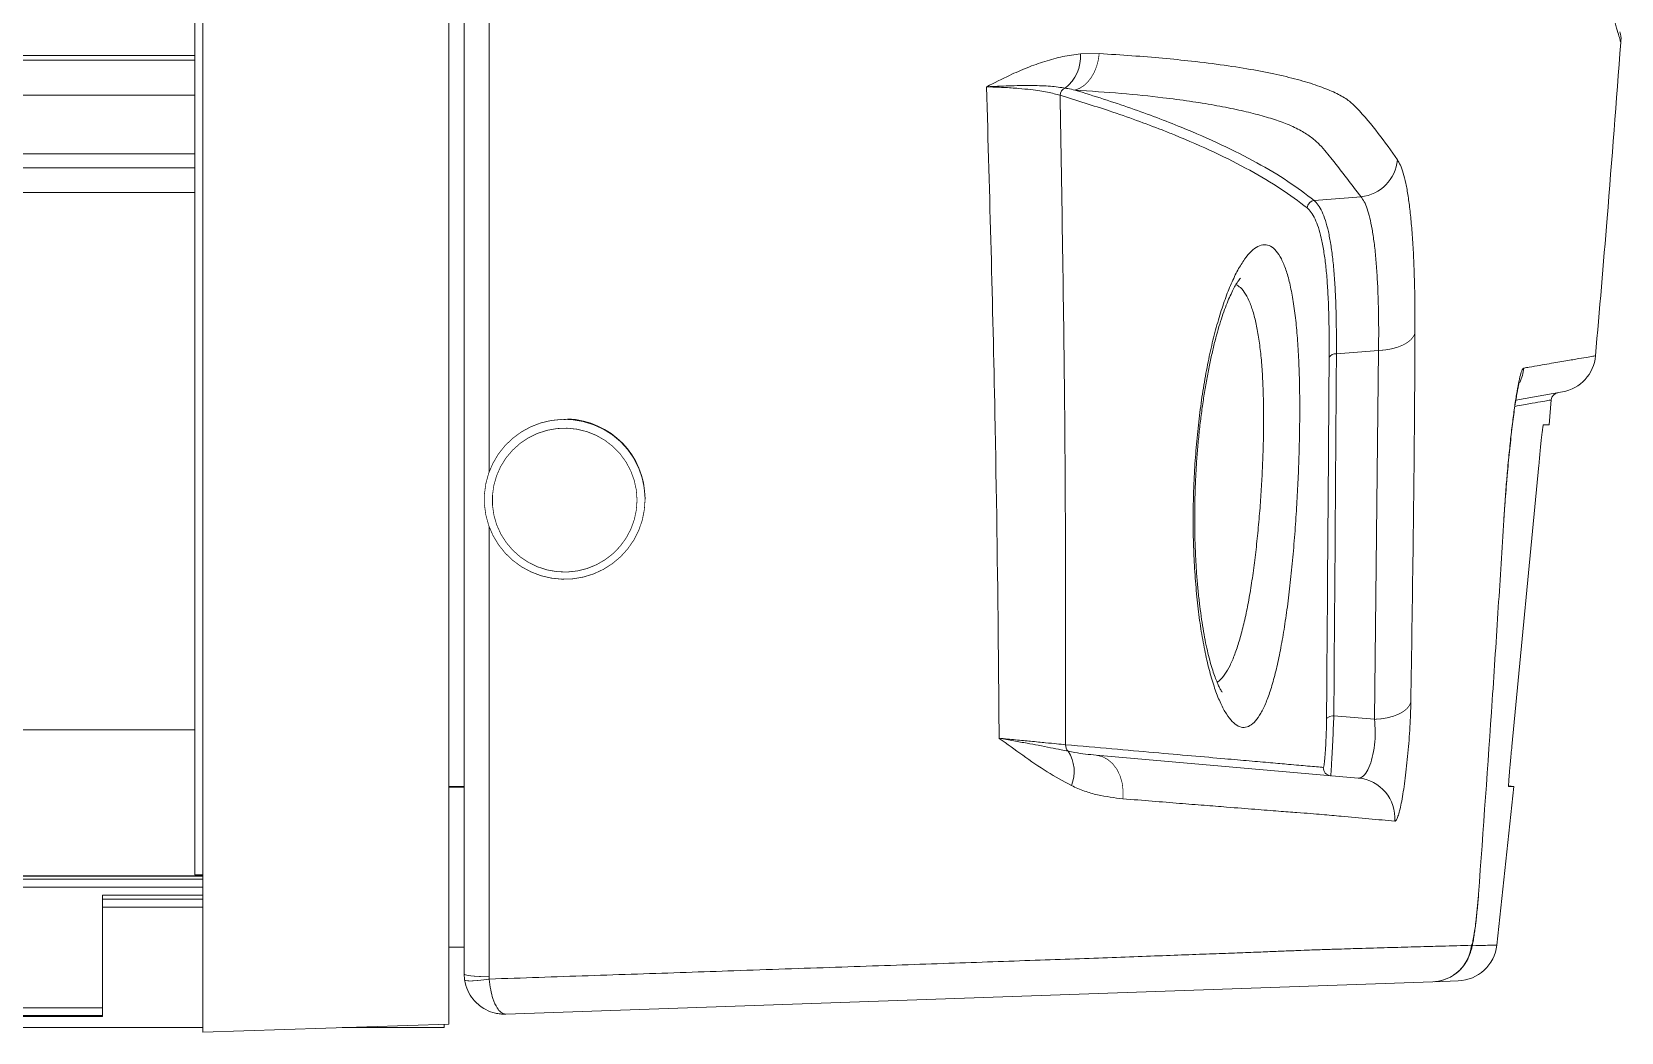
# Model space of a CAD drawing. Header units: millimetres. Extents: x -16985 to -606, y 2122 to 9380.
# Drawn here: x -7496.1 to -7100.7, y 4757 to 5006 of the extents above; entities that cross this region are included whole.
import ezdxf

# ---------------------------------------------------------------- set-up
doc = ezdxf.new("R2010")
doc.units = ezdxf.units.MM
doc.linetypes.add('K5LT32768', pattern=[0])
doc.linetypes.add('K5LT_THIN', pattern=[0])

msp = doc.modelspace()

# ---------------------------------------------------------------- linework, layer by layer
at = {"color": 7, "linetype": 'K5LT_THIN', "lineweight": 18}
for p, q in [((-7392.35, 4759.07), (-7392.35, 5802.15)), ((-7453.55, 4757.04), (-7453.55, 5798.19)), ((-7388.55, 4771.54), (-7388.55, 5456.25)), ((-7455.55, 5259.19), (-7455.55, 4796.19)), ((-7455.55, 5000.16), (-8019.55, 5000.16)), ((-7235.24, 5000.53), (-7230.57, 5000.6)), ((-7455.55, 4975.66), (-8019.55, 4975.66)), ((-8019.55, 4972.15), (-7455.55, 4972.15)), ((-7455.55, 4966), (-8269.55, 4966)), ((-7177.07, 4964.04), (-7165.44, 4964.97)), ((-7161.06, 4926.71), (-7171.56, 4925.86)), ((-7162.1, 4834.92), (-7161.06, 4926.71)), ((-7115.32, 4916.41), (-7126.92, 4914.37)), ((-7118.66, 4908.19), (-7118.1, 4914.42)), ((-7120.1, 4908.19), (-7118.66, 4908.19)), ((-7127.9, 4828.19), (-7121.2, 4898.19)), ((-7383.55, 4889.69), (-7383.55, 4889.68)), ((-7343.55, 4889.68), (-7343.55, 4889.78)), ((-7129.88, 4884.73), (-7129.92, 4884.52)), ((-7455.55, 4832.27), (-8223.63, 4832.27)), ((-7172.2, 4835.8), (-7162.1, 4834.92)), ((-7231.36, 4826), (-7166.11, 4820.29)), ((-7388.55, 4818.19), (-7392.35, 4818.19)), ((-7392.35, 4818.04), (-7388.55, 4818.04)), ((-7131.65, 4778.72), (-7127.4, 4818.19)), ((-7128.74, 4818.33), (-7127.4, 4818.19)), ((-7127.4, 4818.19), (-7128.72, 4818.19)), ((-7453.55, 4795.99), (-8273.55, 4795.99)), ((-7453.55, 4795.89), (-8273.55, 4795.89)), ((-7453.55, 4795.17), (-8273.55, 4795.17)), ((-7453.55, 4793.11), (-8273.55, 4793.11)), ((-7453.55, 4796.19), (-7455.55, 4796.19)), ((-7478.55, 4791.19), (-7453.55, 4791.19)), ((-7478.55, 4791.19), (-7478.55, 4763.08)), ((-7478.55, 4790.19), (-7453.55, 4790.19)), ((-7453.55, 4788.19), (-7478.55, 4788.19)), ((-7388.55, 4778.19), (-7392.35, 4778.19)), ((-7388.44, 4770.05), (-7388.55, 4771.54)), ((-7382.35, 4770.86), (-7382.3, 4770.27)), ((-7147.56, 4769.6), (-7378.21, 4761.55)), ((-7141.24, 4769.82), (-7147.21, 4769.61)), ((-7478.55, 4763.08), (-8248.55, 4763.08)), ((-7478.55, 4761.22), (-8248.55, 4761.22)), ((-8248.55, 4760.99), (-7478.55, 4760.99)), ((-7478.55, 4763.08), (-7478.55, 4761.22)), ((-7478.55, 4761.22), (-7478.55, 4760.99)), ((-7453.55, 4758.19), (-8275.05, 4758.19)), ((-7453.55, 4757.04), (-7392.35, 4759.07)), ((-7415.05, 4758.19), (-7418.89, 4758.19)), ((-7415.05, 4758.19), (-7415.05, 4758.31)), ((-7413.55, 4758.19), (-7415.05, 4758.19)), ((-7413.55, 4758.19), (-7413.55, 4758.36)), ((-7413.55, 4758.19), (-7393.55, 4758.19)), ((-7393.55, 4758.19), (-7393.55, 4759.03))]:
    msp.add_line(p, q, dxfattribs=at)
at = {"color": 8, "linetype": 'K5LT32768', "lineweight": 15, "true_color": 0x808080}
for p, q in [((-7455.55, 4999), (-8019.55, 4999)), ((-7455.55, 4990.23), (-8019.55, 4990.23)), ((-7129.22, 4893.9), (-7129.24, 4893.93)), ((-7382.35, 4882.88), (-7382.35, 4770.86)), ((-7136.18, 4791.57), (-7136.21, 4791.39)), ((-7136.88, 4784.31), (-7136.87, 4784.57)), ((-7137.88, 4778.1), (-7137.66, 4779.5))]:
    msp.add_line(p, q, dxfattribs=at)
at = {"color": 7, "linetype": 'K5LT_THIN', "const_width": 0.18}
for points in [[(-7230.57, 5000.6), (-7230.8, 4998.97), (-7231.22, 4997.41), (-7231.81, 4995.95), (-7232.55, 4994.65), (-7233.43, 4993.52), (-7234.42, 4992.61), (-7235.49, 4991.94), (-7236.62, 4991.53)], [(-7152.01, 4931.05), (-7152.37, 4930.22), (-7153, 4929.43), (-7153.89, 4928.71), (-7155, 4928.07), (-7156.32, 4927.54), (-7157.8, 4927.13), (-7159.39, 4926.85), (-7161.06, 4926.71)], [(-7174.02, 4834.87), (-7173.96, 4835.05), (-7173.85, 4835.22), (-7173.68, 4835.37), (-7173.45, 4835.51), (-7173.18, 4835.62), (-7172.88, 4835.71), (-7172.55, 4835.77), (-7172.2, 4835.8)], [(-7153.05, 4839.19), (-7153.4, 4838.36), (-7154.02, 4837.57), (-7154.91, 4836.85), (-7156.02, 4836.23), (-7157.34, 4835.71), (-7158.82, 4835.31), (-7160.42, 4835.04), (-7162.1, 4834.92)], [(-7224.68, 4815.14), (-7224.62, 4817.12), (-7224.86, 4819.07), (-7225.4, 4820.89), (-7226.2, 4822.52), (-7227.25, 4823.89), (-7228.49, 4824.96), (-7229.88, 4825.67), (-7231.36, 4826)], [(-7388.55, 4771.54), (-7388.43, 4771.41), (-7388.08, 4771.28), (-7387.5, 4771.16), (-7386.72, 4771.05), (-7385.78, 4770.97), (-7384.71, 4770.91), (-7383.55, 4770.87), (-7382.35, 4770.86)], [(-7382.3, 4770.27), (-7383.48, 4770.1), (-7384.61, 4769.97), (-7385.66, 4769.87), (-7386.59, 4769.82), (-7387.36, 4769.82), (-7387.94, 4769.85), (-7388.31, 4769.93), (-7388.44, 4770.05)]]:
    msp.add_lwpolyline(points, dxfattribs=at)
for points in [[(-7343.55, 4889.72), (-7343.74, 4892.37), (-7344.28, 4894.98), (-7345.16, 4897.49), (-7346.37, 4899.86), (-7347.89, 4902.04), (-7349.68, 4904.01), (-7351.73, 4905.72), (-7353.98, 4907.15), (-7356.41, 4908.26), (-7358.96, 4909.04), (-7361.6, 4909.48), (-7364.27, 4909.56), (-7366.92, 4909.29), (-7369.52, 4908.67), (-7372.01, 4907.71), (-7374.35, 4906.43), (-7376.5, 4904.84), (-7378.42, 4902.99), (-7380.07, 4900.9), (-7381.42, 4898.61), (-7382.46, 4896.16), (-7383.16, 4893.6), (-7383.51, 4890.96), (-7383.51, 4888.3), (-7383.14, 4885.67), (-7382.43, 4883.11), (-7381.38, 4880.66), (-7380.02, 4878.38), (-7378.36, 4876.3), (-7376.43, 4874.45), (-7374.28, 4872.88), (-7371.93, 4871.61), (-7369.44, 4870.66), (-7366.84, 4870.05), (-7364.18, 4869.79), (-7361.51, 4869.88), (-7358.87, 4870.33), (-7356.32, 4871.12), (-7353.9, 4872.25), (-7351.66, 4873.68), (-7349.62, 4875.4), (-7347.83, 4877.38), (-7346.32, 4879.57), (-7345.12, 4881.95), (-7344.25, 4884.46), (-7343.73, 4887.07)], [(-7345.55, 4889.52), (-7345.73, 4892.01), (-7346.26, 4894.45), (-7347.13, 4896.8), (-7348.31, 4899), (-7349.79, 4901.02), (-7351.54, 4902.81), (-7353.52, 4904.35), (-7355.7, 4905.59), (-7358.03, 4906.52), (-7360.47, 4907.12), (-7362.97, 4907.38), (-7365.48, 4907.28), (-7367.95, 4906.84), (-7370.33, 4906.07), (-7372.59, 4904.97), (-7374.67, 4903.56), (-7376.53, 4901.89), (-7378.14, 4899.97), (-7379.47, 4897.85), (-7380.48, 4895.56), (-7381.17, 4893.16), (-7381.51, 4890.69), (-7381.51, 4888.19), (-7381.15, 4885.71), (-7380.46, 4883.31), (-7379.43, 4881.03), (-7378.09, 4878.92), (-7376.47, 4877.01), (-7374.6, 4875.34), (-7372.52, 4873.95), (-7370.26, 4872.86), (-7367.87, 4872.09), (-7365.4, 4871.66), (-7362.89, 4871.58), (-7360.39, 4871.85), (-7357.95, 4872.46), (-7355.63, 4873.4), (-7353.46, 4874.65), (-7351.48, 4876.19), (-7349.74, 4877.99), (-7348.27, 4880.02), (-7347.09, 4882.23), (-7346.24, 4884.58), (-7345.72, 4887.02)]]:
    msp.add_lwpolyline(points, close=True, dxfattribs=at)
at = {"color": 7, "linetype": 'K5LT_THIN', "lineweight": 18}
for centre, radius, start, end in [((-7245.02, 4999.79), 9.81, 307.6868, 4.3607), ((-7238.21, 4990.1), 2.09, 112.8724, 176.8505), ((-7166.47, 4975.02), 10.11, 275.8617, 355.2183), ((-7176.83, 4962.02), 2.03, 96.696, 174.2644), ((-7171.78, 4923.98), 1.9, 83.5643, 147.0529), ((-7117.06, 4926.26), 10, 280, 355.0308), ((-7116.11, 4914.24), 2, 100, 174.922), ((-7363.5, 4889.73), 19.95, 0.2715, 87.9769), ((-7236.9, 4828.47), 2.04, 176.4236, 226.9129), ((-7246.05, 4821.93), 9.25, 337.6743, 33.0433), ((-7172.82, 4822.88), 2, 178.0253, 264.9547), ((-7167, 4810.35), 9.98, 355.4891, 84.8617), ((-7147.92, 4779.58), 9.99, 272.0498, 354.7752), ((-7141.59, 4779.82), 10, 272, 353.6744), ((-7147.91, 4779.6), 10, 272, 303.2988)]:
    msp.add_arc(centre, radius, start, end, dxfattribs=at)
at = {"color": 8, "linetype": 'K5LT32768', "lineweight": 15, "true_color": 0x808080}
for centre, radius, start, end in [((-7134.95, 4923.1), 10.01, 334.4296, 355.6188), ((-7147.89, 4779.56), 9.95, 303.8999, 354.915)]:
    msp.add_arc(centre, radius, start, end, dxfattribs=at)
for points, knots in [([(-7382.34, 5271.85), (-7382.34, 5271.75), (-7382.34, 5240.92), (-7382.34, 5179.4), (-7382.34, 5087.3), (-7382.34, 4995.29), (-7382.35, 4931.7), (-7382.35, 4898.79), (-7382.35, 4896.5)], [0, 0, 0, 0, 0.000763, 0.24599, 0.491216, 0.736442, 0.981668, 1, 1, 1, 1]), ([(-7201.24, 4844.12), (-7201.04, 4844.25), (-7200.37, 4844.68), (-7199.29, 4846.07), (-7198.02, 4848.23), (-7196.84, 4851.01), (-7195.73, 4854.3), (-7194.71, 4858.09), (-7193.78, 4862.33), (-7192.94, 4866.95), (-7192.19, 4871.92), (-7191.54, 4877.17), (-7190.97, 4882.63), (-7190.51, 4888.1), (-7190.15, 4893.49), (-7189.89, 4898.85), (-7189.72, 4904.26), (-7189.65, 4909.63), (-7189.71, 4914.82), (-7189.89, 4919.75), (-7190.21, 4924.36), (-7190.68, 4928.62), (-7191.31, 4932.45), (-7192.09, 4935.8), (-7193.04, 4938.63), (-7194.16, 4940.84), (-7195.33, 4942.4), (-7196.18, 4942.9), (-7196.55, 4943.12)], [0, 0, 0, 0, 0.018148, 0.058588, 0.098903, 0.138808, 0.178837, 0.21874, 0.258388, 0.298162, 0.337809, 0.377418, 0.417154, 0.456761, 0.493471, 0.53018, 0.568978, 0.607898, 0.646693, 0.685715, 0.724865, 0.763886, 0.803915, 0.844083, 0.884116, 0.925458, 0.966944, 1, 1, 1, 1]), ([(-7118.1, 4914.42), (-7118.1, 4914.42), (-7118.1, 4914.42), (-7118.15, 4914.41), (-7118.59, 4914.33), (-7120.05, 4914.07), (-7122.78, 4913.59), (-7125.21, 4913.16), (-7126.96, 4912.85), (-7127.16, 4912.81)], [0, 0, 0, 0, 0.011405, 0.057026, 0.239513, 0.482877, 0.726251, 0.969617, 1, 1, 1, 1]), ([(-7137.77, 4778.58), (-7137.76, 4778.58), (-7136.56, 4778.61), (-7134.91, 4778.64), (-7132.91, 4778.69), (-7131.84, 4778.71), (-7131.71, 4778.71), (-7131.65, 4778.72)], [0, 0, 0, 0, 0.002973, 0.261987, 0.521002, 0.780003, 1, 1, 1, 1])]:
    msp.add_open_spline(points, degree=3, knots=knots, dxfattribs=at)
at = {"color": 7, "linetype": 'K5LT_THIN', "lineweight": 18}
for points, knots in [([(-7100.81, 5003.34), (-7100.83, 5003.43), (-7100.88, 5003.61), (-7101.24, 5004.86), (-7101.81, 5006.84), (-7102.62, 5009.62), (-7103.65, 5013.19), (-7104.94, 5017.7), (-7106.53, 5023.26), (-7108.43, 5029.98), (-7110.6, 5037.66), (-7113.02, 5046.33), (-7115.68, 5055.9), (-7117.66, 5063.09), (-7118.65, 5066.68)], [0, 0, 0, 0, 0.078605, 0.157217, 0.235822, 0.314678, 0.393541, 0.472397, 0.560157, 0.647926, 0.735686, 0.823787, 0.911898, 1, 1, 1, 1]), ([(-7100.81, 5003.34), (-7100.76, 5004.05), (-7100.69, 5004.97), (-7100.99, 5005.83), (-7101.06, 5006.03)], [0, 0, 0, 0, 0.76632, 1, 1, 1, 1]), ([(-7100.81, 5003.34), (-7101.92, 4988.79), (-7103.9, 4962.79), (-7106.12, 4936.82), (-7107.1, 4925.39)], [0, 0, 0, 0, 0.559971, 1, 1, 1, 1]), ([(-7258.6, 4992.33), (-7258.59, 4992.33), (-7256.67, 4993.34), (-7253.3, 4995.05), (-7248.47, 4997.15), (-7244.05, 4998.74), (-7239.62, 4999.96), (-7236.7, 5000.34), (-7235.24, 5000.53)], [0, 0, 0, 0, 0.001547, 0.243326, 0.430231, 0.617087, 0.808581, 1, 1, 1, 1]), ([(-7230.57, 5000.6), (-7227.83, 5000.43), (-7222.35, 5000.1), (-7214.71, 4999.47), (-7206.97, 4998.69), (-7199.33, 4997.72), (-7191.98, 4996.55), (-7185.46, 4995.24), (-7179.79, 4993.81), (-7175.09, 4992.26), (-7171.34, 4990.66), (-7168.44, 4989.01), (-7163.02, 4983.62), (-7159.48, 4978.57), (-7156.4, 4974.18)], [0, 0, 0, 0, 0.048573, 0.097182, 0.145755, 0.205651, 0.265746, 0.325912, 0.386012, 0.445911, 0.503169, 0.560484, 0.61774, 1, 1, 1, 1]), ([(-7239.02, 4992.02), (-7240.2, 4992.19), (-7242.57, 4992.53), (-7247.09, 4992.69), (-7251.35, 4992.65), (-7255.25, 4992.51), (-7257.37, 4992.4), (-7258.59, 4992.33), (-7258.6, 4992.33)], [0, 0, 0, 0, 0.24595, 0.492867, 0.738681, 0.85449, 0.998377, 1, 1, 1, 1]), ([(-7255.47, 4830.2), (-7255.53, 4837.78), (-7255.75, 4864.7), (-7256.51, 4918.75), (-7257.83, 4965.21), (-7258.6, 4992.33)], [0, 0, 0, 0, 0.14025, 0.498273, 1, 1, 1, 1]), ([(-7240.3, 4990.22), (-7241.28, 4990.49), (-7243.26, 4991.04), (-7246.91, 4991.58), (-7250.68, 4991.96), (-7254.34, 4992.2), (-7257.17, 4992.28), (-7258.6, 4992.33)], [0, 0, 0, 0, 0.243239, 0.491575, 0.647313, 0.82264, 1, 1, 1, 1]), ([(-7240.3, 4990.22), (-7239.87, 4964.7), (-7239.11, 4919.8), (-7238.88, 4865.92), (-7238.93, 4837.56), (-7238.94, 4828.59)], [0, 0, 0, 0, 0.473656, 0.833493, 1, 1, 1, 1]), ([(-7178.86, 4962.22), (-7180.97, 4963.81), (-7185.19, 4966.98), (-7192.96, 4971.58), (-7201.76, 4976.06), (-7209.33, 4979.37), (-7215.93, 4982), (-7221.26, 4984), (-7229.53, 4986.9), (-7236.14, 4988.93), (-7240.3, 4990.22)], [0, 0, 0, 0, 0.155986, 0.312055, 0.468124, 0.62411, 0.668899, 0.758494, 0.848089, 1, 1, 1, 1]), ([(-7236.62, 4991.53), (-7237.19, 4991.66), (-7237.99, 4991.84), (-7238.8, 4991.98), (-7239.02, 4992.02)], [0, 0, 0, 0, 0.72871, 1, 1, 1, 1]), ([(-7165.44, 4964.97), (-7167.81, 4968.05), (-7170.65, 4971.75), (-7174.07, 4976.07), (-7175.66, 4977.91), (-7177.65, 4979.71), (-7180.21, 4981.44), (-7183.48, 4982.99), (-7187.37, 4984.36), (-7191.6, 4985.58), (-7196.45, 4986.73), (-7201.92, 4987.79), (-7208, 4988.77), (-7215.59, 4989.77), (-7224.93, 4990.74), (-7232.71, 4991.27), (-7236.62, 4991.53)], [0, 0, 0, 0, 0.280408, 0.336726, 0.393141, 0.449495, 0.505715, 0.561867, 0.610331, 0.658831, 0.707295, 0.757133, 0.807012, 0.856851, 0.928183, 1, 1, 1, 1]), ([(-7236.62, 4991.53), (-7234.21, 4990.79), (-7229.41, 4989.3), (-7222.64, 4987.01), (-7216.19, 4984.67), (-7208.53, 4981.67), (-7200.03, 4977.95), (-7191.21, 4973.46), (-7183.43, 4968.84), (-7179.19, 4965.64), (-7177.07, 4964.04)], [0, 0, 0, 0, 0.090088, 0.180176, 0.270385, 0.360594, 0.520108, 0.679622, 0.839811, 1, 1, 1, 1]), ([(-7156.4, 4974.18), (-7156.14, 4973.77), (-7155.63, 4972.95), (-7154.93, 4970.96), (-7154.28, 4968.39), (-7153.71, 4965.21), (-7153.22, 4961.5), (-7152.81, 4957.26), (-7152.48, 4952.46), (-7152.2, 4946.58), (-7152.02, 4939.54), (-7152.01, 4933.9), (-7152.01, 4931.05)], [0, 0, 0, 0, 0.092453, 0.184905, 0.280003, 0.3751, 0.467567, 0.560032, 0.655247, 0.750462, 0.874421, 1, 1, 1, 1]), ([(-7177.07, 4964.04), (-7176.73, 4963.69), (-7176.04, 4963.01), (-7175.11, 4961.32), (-7174.27, 4959.12), (-7173.55, 4956.4), (-7172.94, 4953.21), (-7172.45, 4949.55), (-7172.07, 4945.41), (-7171.76, 4940.19), (-7171.56, 4933.78), (-7171.56, 4928.52), (-7171.56, 4925.86)], [0, 0, 0, 0, 0.090961, 0.18192, 0.27545, 0.368978, 0.460024, 0.551069, 0.644848, 0.738628, 0.868365, 1, 1, 1, 1]), ([(-7161.06, 4926.71), (-7161.05, 4929.2), (-7161.02, 4934.22), (-7161.18, 4940.43), (-7161.43, 4945.59), (-7161.75, 4949.82), (-7162.16, 4953.64), (-7162.66, 4956.97), (-7163.24, 4959.77), (-7163.89, 4962.05), (-7164.62, 4963.85), (-7165.17, 4964.6), (-7165.44, 4964.97)], [0, 0, 0, 0, 0.123867, 0.249374, 0.341769, 0.434164, 0.529353, 0.624542, 0.717062, 0.809583, 0.904791, 1, 1, 1, 1]), ([(-7173.37, 4925.01), (-7173.37, 4927.56), (-7173.36, 4932.7), (-7173.55, 4938.91), (-7173.84, 4943.95), (-7174.21, 4947.97), (-7174.7, 4951.59), (-7175.31, 4954.74), (-7176.03, 4957.38), (-7176.85, 4959.51), (-7177.79, 4961.19), (-7178.5, 4961.88), (-7178.86, 4962.22)], [0, 0, 0, 0, 0.129815, 0.261526, 0.352532, 0.443537, 0.537306, 0.631076, 0.721991, 0.812909, 0.906453, 1, 1, 1, 1]), ([(-7207.02, 4893.37), (-7207.01, 4893.46), (-7206.92, 4895.73), (-7206.66, 4900.17), (-7206.1, 4906.6), (-7205.35, 4912.87), (-7204.43, 4918.9), (-7203.35, 4924.63), (-7202.12, 4930.03), (-7200.76, 4935), (-7199.29, 4939.5), (-7197.72, 4943.47), (-7196.09, 4946.83), (-7194.41, 4949.53), (-7192.73, 4951.52), (-7191.07, 4952.73), (-7189.45, 4953.15), (-7187.93, 4952.78), (-7186.52, 4951.59), (-7185.24, 4949.63), (-7184.11, 4946.93), (-7183.16, 4943.54), (-7182.36, 4939.52), (-7181.72, 4934.95), (-7181.25, 4929.86), (-7180.92, 4924.37), (-7180.72, 4918.49), (-7180.66, 4912.31), (-7180.72, 4905.9), (-7180.89, 4899.46), (-7181.15, 4893.07), (-7181.51, 4886.64), (-7181.97, 4880.12), (-7182.53, 4873.61), (-7183.19, 4867.34), (-7183.95, 4861.41), (-7184.79, 4855.87), (-7185.73, 4850.8), (-7186.75, 4846.27), (-7187.87, 4842.31), (-7189.07, 4838.98), (-7190.34, 4836.34), (-7191.68, 4834.41), (-7193.08, 4833.21), (-7194.53, 4832.78), (-7196, 4833.12), (-7197.47, 4834.23), (-7198.93, 4836.12), (-7200.35, 4838.76), (-7201.7, 4842.1), (-7202.95, 4846.14), (-7204.09, 4850.79), (-7205.08, 4855.97), (-7205.89, 4861.63), (-7206.52, 4867.65), (-7206.96, 4873.91), (-7207.19, 4880.34), (-7207.23, 4886.82), (-7207.09, 4891.19), (-7207.02, 4893.37)], [0, 0, 0, 0, 0.000729, 0.01776, 0.034845, 0.051878, 0.069095, 0.086366, 0.103586, 0.121358, 0.139183, 0.156957, 0.175362, 0.193824, 0.212229, 0.230972, 0.249774, 0.268515, 0.287065, 0.305676, 0.324224, 0.342205, 0.360244, 0.378223, 0.395703, 0.41324, 0.430719, 0.448032, 0.4654, 0.482712, 0.49907, 0.515427, 0.533079, 0.550789, 0.568442, 0.586155, 0.603926, 0.621642, 0.639519, 0.657453, 0.675332, 0.693422, 0.711569, 0.729661, 0.747981, 0.766358, 0.784679, 0.803134, 0.821648, 0.840101, 0.85842, 0.876798, 0.895113, 0.912973, 0.930893, 0.948749, 0.965815, 0.982935, 1, 1, 1, 1]), ([(-7199.96, 4841.66), (-7199.95, 4841.65), (-7199.93, 4841.63), (-7200.07, 4841.81), (-7200.34, 4842.24), (-7200.74, 4842.98), (-7201.22, 4844.03), (-7201.76, 4845.4), (-7202.34, 4847.09), (-7202.94, 4849.09), (-7203.53, 4851.38), (-7204.1, 4853.94), (-7204.63, 4856.74), (-7205.12, 4859.78), (-7205.55, 4863.03), (-7205.94, 4866.5), (-7206.27, 4870.16), (-7206.52, 4873.98), (-7206.71, 4877.92), (-7206.81, 4881.94), (-7206.83, 4886), (-7206.78, 4889.89), (-7206.67, 4893.13), (-7206.52, 4896.34), (-7206.3, 4899.71), (-7205.97, 4903.69), (-7205.57, 4907.65), (-7205.08, 4911.55), (-7204.53, 4915.37), (-7203.91, 4919.08), (-7203.24, 4922.63), (-7202.52, 4925.99), (-7201.76, 4929.12), (-7200.98, 4932), (-7200.18, 4934.6), (-7199.37, 4936.94), (-7198.57, 4939.02), (-7197.78, 4940.8), (-7197.05, 4942.27), (-7196.42, 4943.36), (-7195.93, 4944.11), (-7195.6, 4944.54), (-7195.43, 4944.72), (-7195.45, 4944.7), (-7195.45, 4944.69)], [0, 0, 0, 0, 0.005813, 0.024, 0.043468, 0.064307, 0.086466, 0.109787, 0.13404, 0.158969, 0.184327, 0.20989, 0.235682, 0.261246, 0.287355, 0.313874, 0.340684, 0.367665, 0.394708, 0.421681, 0.448507, 0.475132, 0.498058, 0.511763, 0.537884, 0.564204, 0.590814, 0.617684, 0.644758, 0.671961, 0.69919, 0.726301, 0.753163, 0.779643, 0.805623, 0.831568, 0.857542, 0.883296, 0.908595, 0.933169, 0.95432, 0.974237, 0.992921, 1, 1, 1, 1]), ([(-7152.01, 4931.05), (-7152.04, 4925.29), (-7152.2, 4894.68), (-7152.67, 4864.05), (-7153.05, 4839.19)], [0, 0, 0, 0, 0.188091, 1, 1, 1, 1]), ([(-7174.02, 4834.87), (-7174.01, 4836.02), (-7173.97, 4841.79), (-7173.79, 4866), (-7173.58, 4894.89), (-7173.41, 4919.18), (-7173.37, 4925.01)], [0, 0, 0, 0, 0.038375, 0.191873, 0.805866, 1, 1, 1, 1]), ([(-7171.56, 4925.86), (-7171.65, 4913.5), (-7171.85, 4883.48), (-7172.07, 4853.46), (-7172.2, 4835.8)], [0, 0, 0, 0, 0.411949, 1, 1, 1, 1]), ([(-7124.97, 4922.33), (-7124.51, 4922.41), (-7122.2, 4922.81), (-7118.48, 4923.45), (-7114.36, 4924.16), (-7111.12, 4924.71), (-7108.8, 4925.1), (-7107.36, 4925.35), (-7107.18, 4925.38), (-7107.1, 4925.39)], [0, 0, 0, 0, 0.040267, 0.201336, 0.362452, 0.52358, 0.684706, 0.845821, 1, 1, 1, 1]), ([(-7129.24, 4893.93), (-7129.08, 4895.8), (-7128.78, 4899.29), (-7128.28, 4904.19), (-7127.78, 4908.57), (-7127.26, 4912.49), (-7126.75, 4915.9), (-7126.25, 4918.67), (-7125.77, 4920.73), (-7125.34, 4922.04), (-7125.09, 4922.24), (-7124.97, 4922.33)], [0, 0, 0, 0, 0.125828, 0.235303, 0.344758, 0.453148, 0.561527, 0.671174, 0.780823, 0.890404, 1, 1, 1, 1]), ([(-7129.22, 4893.9), (-7129.21, 4893.97), (-7129.12, 4895.06), (-7128.94, 4897.15), (-7128.66, 4900.13), (-7128.36, 4903.03), (-7128.06, 4905.81), (-7127.75, 4908.41), (-7127.45, 4910.79), (-7127.15, 4912.92), (-7126.87, 4914.75), (-7126.6, 4916.27), (-7126.38, 4917.42), (-7126.2, 4918.24), (-7126.09, 4918.68), (-7126.02, 4918.88), (-7126.04, 4918.84), (-7126.04, 4918.83)], [0, 0, 0, 0, 0.006108, 0.091089, 0.176627, 0.262235, 0.347311, 0.431361, 0.513952, 0.594721, 0.67327, 0.748554, 0.822787, 0.886503, 0.943742, 0.993141, 1, 1, 1, 1]), ([(-7121.2, 4898.19), (-7121.14, 4898.84), (-7121.02, 4900.15), (-7120.84, 4902.03), (-7120.67, 4903.77), (-7120.5, 4905.29), (-7120.36, 4906.55), (-7120.24, 4907.47), (-7120.15, 4908.07), (-7120.11, 4908.15), (-7120.1, 4908.19)], [0, 0, 0, 0, 0.124889, 0.249988, 0.374519, 0.499775, 0.624356, 0.749442, 0.874417, 1, 1, 1, 1]), ([(-7129.92, 4884.52), (-7129.82, 4886.05), (-7129.62, 4889.14), (-7129.37, 4892.32), (-7129.24, 4893.93)], [0, 0, 0, 0, 0.494092, 1, 1, 1, 1]), ([(-7129.88, 4884.73), (-7129.82, 4885.62), (-7129.7, 4887.51), (-7129.49, 4890.46), (-7129.32, 4892.64), (-7129.22, 4893.78), (-7129.21, 4893.9)], [0, 0, 0, 0, 0.297539, 0.629651, 0.961602, 1, 1, 1, 1]), ([(-7136.21, 4791.39), (-7135.05, 4807.49), (-7133.33, 4831.28), (-7131.3, 4862.33), (-7130.37, 4877.28), (-7129.92, 4884.52)], [0, 0, 0, 0, 0.518908, 0.766795, 1, 1, 1, 1]), ([(-7153.05, 4839.19), (-7153.07, 4838.21), (-7153.12, 4836.25), (-7153.27, 4833.05), (-7153.49, 4829.76), (-7153.76, 4826.47), (-7154.08, 4823.28), (-7154.43, 4820.26), (-7154.81, 4817.5), (-7155.22, 4815.04), (-7155.63, 4812.98), (-7156.05, 4811.32), (-7156.45, 4810.19), (-7156.79, 4809.62), (-7156.98, 4809.58), (-7157.06, 4809.57)], [0, 0, 0, 0, 0.078238, 0.156468, 0.234722, 0.312974, 0.390467, 0.467965, 0.545878, 0.6238, 0.703484, 0.783178, 0.865292, 0.947413, 1, 1, 1, 1]), ([(-7174.82, 4822.95), (-7174.81, 4822.95), (-7174.74, 4822.98), (-7174.61, 4823.51), (-7174.44, 4824.99), (-7174.28, 4827.12), (-7174.15, 4829.68), (-7174.05, 4832.42), (-7174.03, 4834.05), (-7174.02, 4834.87)], [0, 0, 0, 0, 0.045132, 0.206406, 0.36481, 0.52205, 0.680192, 0.840162, 1, 1, 1, 1]), ([(-7172.2, 4835.8), (-7172.24, 4834.78), (-7172.32, 4832.74), (-7172.48, 4829.32), (-7172.64, 4826.13), (-7172.78, 4823.46), (-7172.9, 4821.61), (-7172.97, 4820.94), (-7172.99, 4820.9), (-7173, 4820.89)], [0, 0, 0, 0, 0.159731, 0.319853, 0.478272, 0.635726, 0.794106, 0.955023, 1, 1, 1, 1]), ([(-7166.11, 4820.29), (-7165.98, 4820.29), (-7165.46, 4820.29), (-7164.54, 4820.93), (-7163.46, 4822.73), (-7162.59, 4825.34), (-7162.03, 4828.49), (-7161.82, 4831.9), (-7162, 4833.91), (-7162.1, 4834.92)], [0, 0, 0, 0, 0.055401, 0.22671, 0.389545, 0.544552, 0.695355, 0.846669, 1, 1, 1, 1]), ([(-7237.49, 4818.42), (-7239.51, 4819.51), (-7243.56, 4821.72), (-7249.48, 4825.88), (-7253.48, 4828.77), (-7255.46, 4830.19), (-7255.47, 4830.2)], [0, 0, 0, 0, 0.336323, 0.675301, 0.998242, 1, 1, 1, 1]), ([(-7255.47, 4830.2), (-7254.08, 4830.07), (-7251.28, 4829.8), (-7247.38, 4829.43), (-7243.96, 4829.1), (-7241.05, 4828.81), (-7239.65, 4828.67), (-7238.94, 4828.59)], [0, 0, 0, 0, 0.192739, 0.387692, 0.610279, 0.804016, 1, 1, 1, 1]), ([(-7255.47, 4830.2), (-7255.46, 4830.2), (-7254.83, 4830.09), (-7253.59, 4829.87), (-7251.24, 4829.46), (-7248.56, 4828.98), (-7245.5, 4828.41), (-7242.65, 4827.85), (-7240.19, 4827.36), (-7238.87, 4827.09), (-7238.3, 4826.98)], [0, 0, 0, 0, 0.001758, 0.086056, 0.170209, 0.33748, 0.490895, 0.674829, 0.858772, 1, 1, 1, 1]), ([(-7238.94, 4828.59), (-7235.02, 4828.25), (-7227.18, 4827.56), (-7216.79, 4826.64), (-7207.41, 4825.82), (-7199.59, 4825.13), (-7193.12, 4824.56), (-7187.82, 4824.09), (-7183.83, 4823.74), (-7180.87, 4823.48), (-7178.5, 4823.27), (-7176.38, 4823.09), (-7175.34, 4822.99), (-7174.82, 4822.95)], [0, 0, 0, 0, 0.110312, 0.220687, 0.331062, 0.441374, 0.534471, 0.627588, 0.720685, 0.782291, 0.843896, 0.921948, 1, 1, 1, 1]), ([(-7128.72, 4818.19), (-7128.73, 4818.22), (-7128.75, 4818.3), (-7128.72, 4818.89), (-7128.66, 4819.82), (-7128.56, 4821.07), (-7128.43, 4822.6), (-7128.28, 4824.34), (-7128.1, 4826.22), (-7127.96, 4827.53), (-7127.9, 4828.19)], [0, 0, 0, 0, 0.12489, 0.249985, 0.374514, 0.499757, 0.62441, 0.749427, 0.874567, 1, 1, 1, 1]), ([(-7238.3, 4826.98), (-7237.74, 4826.87), (-7235.38, 4826.39), (-7233.1, 4826.17), (-7231.36, 4826)], [0, 0, 0, 0, 0.236018, 1, 1, 1, 1]), ([(-7224.68, 4815.14), (-7226.77, 4815.39), (-7229.93, 4815.77), (-7234.26, 4816.98), (-7236.42, 4817.94), (-7237.49, 4818.42)], [0, 0, 0, 0, 0.495485, 0.747822, 1, 1, 1, 1]), ([(-7157.06, 4809.57), (-7159.15, 4809.76), (-7163.34, 4810.15), (-7168.92, 4810.65), (-7172.73, 4811.01), (-7175.09, 4811.24), (-7177.65, 4811.44), (-7181.17, 4811.69), (-7185.78, 4812.04), (-7191.62, 4812.5), (-7197.96, 4813), (-7204.39, 4813.51), (-7210.57, 4814), (-7217.28, 4814.54), (-7222.21, 4814.94), (-7224.68, 4815.14)], [0, 0, 0, 0, 0.20763, 0.415271, 0.486389, 0.557504, 0.628596, 0.683206, 0.737996, 0.792788, 0.847399, 0.885308, 0.923216, 0.961608, 1, 1, 1, 1]), ([(-7136.88, 4784.3), (-7136.81, 4784.86), (-7136.68, 4786.03), (-7136.49, 4787.89), (-7136.32, 4789.77), (-7136.22, 4790.97), (-7136.18, 4791.56)], [0, 0, 0, 0, 0.244387, 0.501365, 0.757196, 1, 1, 1, 1]), ([(-7136.87, 4784.57), (-7136.75, 4785.67), (-7136.49, 4787.9), (-7136.31, 4790.22), (-7136.21, 4791.39)], [0, 0, 0, 0, 0.495191, 1, 1, 1, 1]), ([(-7137.66, 4779.5), (-7137.56, 4779.97), (-7137.35, 4780.98), (-7137.07, 4782.93), (-7136.91, 4784.24), (-7136.87, 4784.57)], [0, 0, 0, 0, 0.401032, 0.852631, 1, 1, 1, 1]), ([(-7137.88, 4778.1), (-7137.82, 4778.37), (-7137.65, 4779.1), (-7137.43, 4780.31), (-7137.2, 4781.84), (-7137.02, 4783.17), (-7136.91, 4784.02), (-7136.88, 4784.31)], [0, 0, 0, 0, 0.157934, 0.421946, 0.661788, 0.888318, 1, 1, 1, 1]), ([(-7382.3, 4770.27), (-7378.2, 4770.41), (-7369.99, 4770.69), (-7357.69, 4771.11), (-7345.45, 4771.52), (-7333.33, 4771.93), (-7321.02, 4772.35), (-7308.6, 4772.78), (-7296.08, 4773.21), (-7283.93, 4773.63), (-7272.21, 4774.04), (-7260.98, 4774.43), (-7250.3, 4774.81), (-7240.18, 4775.17), (-7230.67, 4775.51), (-7221.83, 4775.83), (-7213.72, 4776.13), (-7206.37, 4776.4), (-7199.79, 4776.64), (-7194.01, 4776.86), (-7189.06, 4777.05), (-7184.65, 4777.23), (-7181.02, 4777.38), (-7178.13, 4777.49), (-7175.99, 4777.57), (-7174.27, 4777.63), (-7172.75, 4777.67), (-7169.73, 4777.76), (-7164.39, 4777.93), (-7157.87, 4778.12), (-7151.27, 4778.31), (-7144.47, 4778.5), (-7140.26, 4778.61), (-7137.99, 4778.67), (-7137.97, 4778.67)], [0, 0, 0, 0, 0.016618, 0.033274, 0.04992, 0.06653, 0.08311, 0.101288, 0.119527, 0.137788, 0.156027, 0.174205, 0.192393, 0.210643, 0.228915, 0.247165, 0.265354, 0.283542, 0.301792, 0.320063, 0.338313, 0.356501, 0.379244, 0.401997, 0.424805, 0.447658, 0.470517, 0.49333, 0.566241, 0.663466, 0.760693, 0.857918, 0.998805, 1, 1, 1, 1]), ([(-7141.17, 4772.23), (-7141.04, 4772.35), (-7140.57, 4772.74), (-7139.93, 4773.52), (-7139.27, 4774.49), (-7138.78, 4775.42), (-7138.41, 4776.28), (-7138.14, 4777.1), (-7137.97, 4777.68), (-7137.9, 4778.02), (-7137.88, 4778.1)], [0, 0, 0, 0, 0.067973, 0.23466, 0.388304, 0.52959, 0.661522, 0.797479, 0.953645, 1, 1, 1, 1]), ([(-7137.97, 4778.67), (-7137.97, 4778.68), (-7137.88, 4778.74), (-7137.77, 4779.14), (-7137.66, 4779.5)], [0, 0, 0, 0, 0.071468, 1, 1, 1, 1]), ([(-7378.21, 4761.55), (-7378.21, 4761.55), (-7378.38, 4761.54), (-7378.66, 4761.54), (-7379.1, 4761.55), (-7379.58, 4761.59), (-7380.38, 4761.69), (-7381.8, 4762.02), (-7384.02, 4762.99), (-7386.21, 4764.88), (-7387.82, 4767.4), (-7388.23, 4769.15), (-7388.44, 4770.05)], [0, 0, 0, 0, 0.001341, 0.036838, 0.059309, 0.095767, 0.13939, 0.230399, 0.40547, 0.646653, 0.816634, 1, 1, 1, 1]), ([(-7378.21, 4761.55), (-7378.21, 4761.55), (-7378.27, 4761.55), (-7378.38, 4761.55), (-7378.55, 4761.57), (-7378.73, 4761.62), (-7379.04, 4761.74), (-7379.59, 4762.1), (-7380.46, 4763.12), (-7381.33, 4765.05), (-7382.01, 4767.6), (-7382.2, 4769.36), (-7382.3, 4770.27)], [0, 0, 0, 0, 0.001341, 0.036857, 0.05933, 0.095766, 0.141057, 0.23271, 0.405479, 0.646658, 0.816637, 1, 1, 1, 1]), ([(-7142.35, 4771.32), (-7142.17, 4771.43), (-7141.8, 4771.65), (-7141.5, 4771.94), (-7141.35, 4772.08)], [0, 0, 0, 0, 0.505395, 1, 1, 1, 1])]:
    msp.add_open_spline(points, degree=3, knots=knots, dxfattribs=at)

doc.saveas('drawing.dxf')
